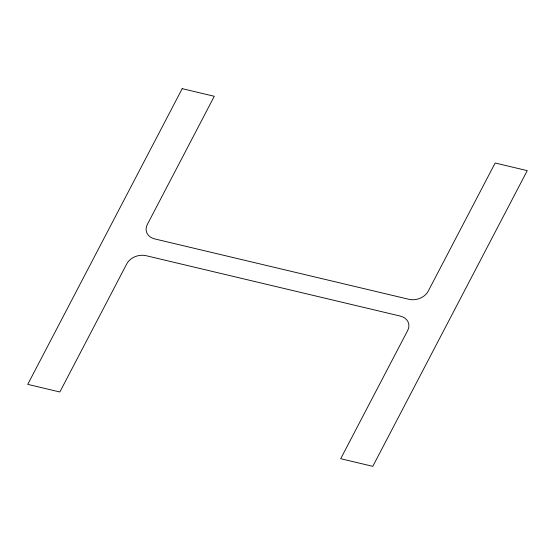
<?xml version="1.0" encoding="UTF-8"?>
<svg xmlns="http://www.w3.org/2000/svg" width="555" height="555" viewBox="0 0 555 555"><rect width="100%" height="100%" fill="white"/><g stroke="black" fill="none" stroke-linecap="round" stroke-linejoin="round"><path stroke-width="0.83" d="M182.2 88.661L27.75 384.365L59.85 391.99L126.797 263.805A14.853 11.426 -16.2 0 1 146.069 255.689L400.183 316.059A14.853 11.426 -16.2 0 1 407.654 330.53L340.708 458.714L372.8 466.339L527.25 170.635L495.15 163.01L428.203 291.195A14.853 11.426 -16.2 0 1 408.931 299.311L154.817 238.941A14.853 11.426 -16.2 0 1 147.346 224.47L214.292 96.286L182.2 88.661"/></g></svg>
